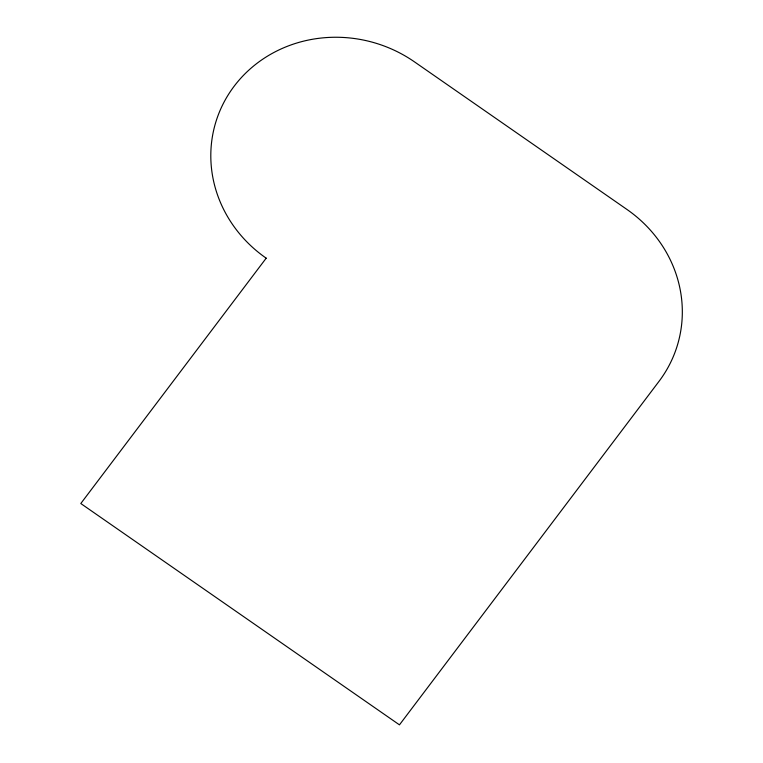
<?xml version="1.0" encoding="UTF-8"?>
<svg xmlns="http://www.w3.org/2000/svg" width="763" height="763" viewBox="0 0 763 763"><rect width="100%" height="100%" fill="white"/><g stroke="black" fill="none" stroke-linecap="round" stroke-linejoin="round"><path stroke-width="1.14" d="M266.192 258.171L80.802 503.523L399.459 724.85L659.003 381.357A130.187 122.099 16.6 0 0 626.938 209.444L414.509 61.889A130.187 122.099 16.6 0 0 234.127 86.257A130.187 122.099 16.6 0 0 266.192 258.171"/></g></svg>
